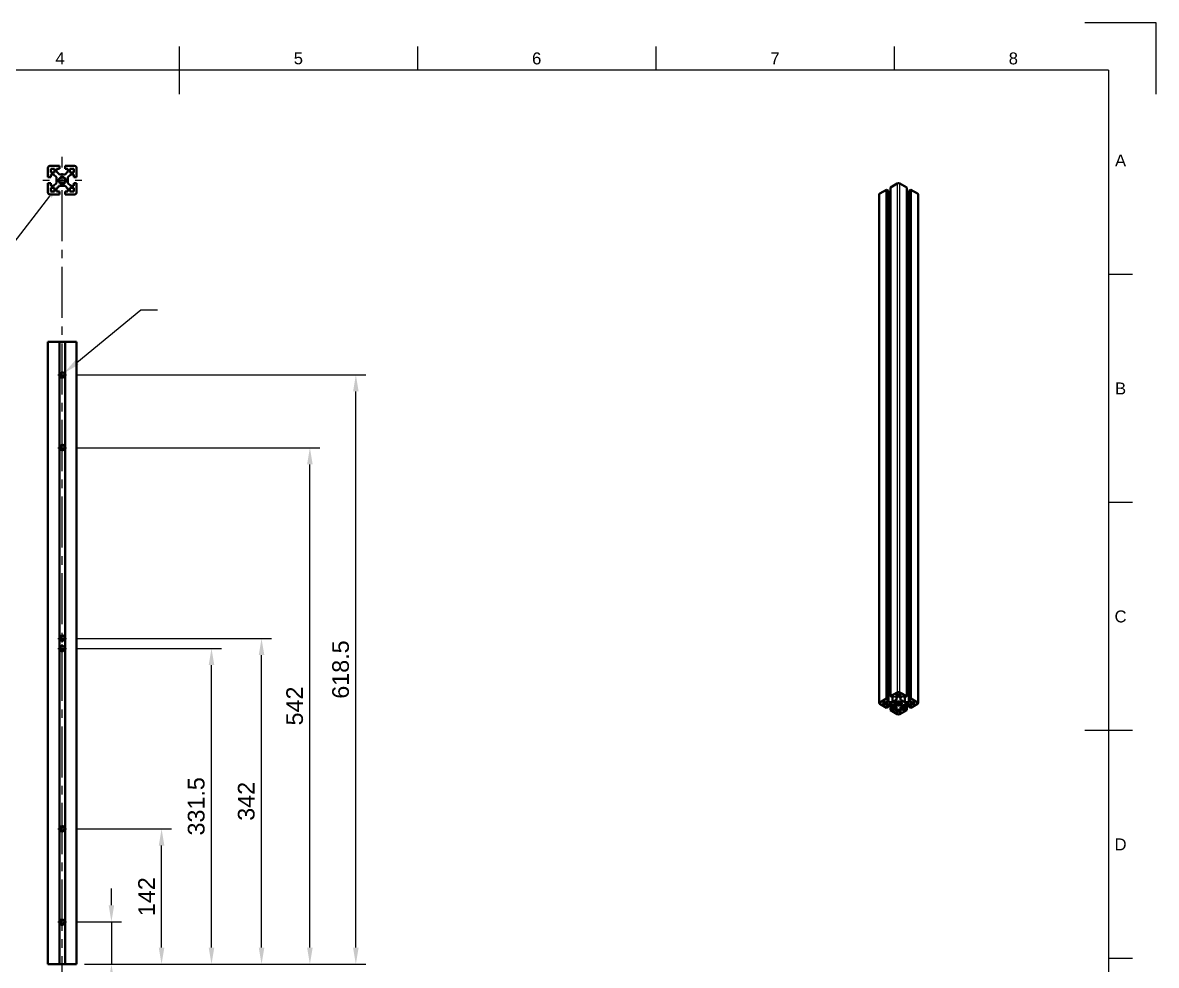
# Model space of a CAD drawing. Header units: millimetres. Extents: x 0 to 420, y 0 to 297.
# Drawn here: x 182.2 to 420, y 99.2 to 297 of the extents above; entities that cross this region are included whole.
import ezdxf
from ezdxf import colors
from ezdxf.entities.mleader import LeaderData, LeaderLine
from ezdxf.enums import TextEntityAlignment as Align
from ezdxf.math import Vec2, Vec3

# ---------------------------------------------------------------- set-up
doc = ezdxf.new("R2010")
doc.units = ezdxf.units.MM
doc.header["$LTSCALE"] = 0.75
doc.linetypes.add('CENTER2', pattern=[28.575, 19.05, -3.175, 3.175, -3.175])
for name, color, linetype, lineweight in [('Annotations', 7, 'Continuous', 25), ('Border', 7, 'Continuous', 25), ('Center Lines', 7, 'CENTER2', 25), ('Dimensions', 7, 'Continuous', 25), ('Visible', 7, 'Continuous', 50), ('Visible Narrow', 7, 'Continuous', 25)]:
    doc.layers.add(name, color=color, linetype=linetype, lineweight=lineweight)
doc.styles.add('FusionTitle', font='arial.ttf')
doc.styles.get("Standard").update_dxf_attribs({"font": 'arial.ttf'})
doc.dimstyles.new('ISO-25', dxfattribs={"dimtxt": 3.5, "dimasz": 3.5, "dimexe": 2.1, "dimexo": 2.1, "dimgap": 1.4, "dimtad": 1, "dimzin": 12, "dimdsep": 46, "dimtxsty": 'Standard', "dimcen": 0, "dimclrd": 256, "dimclre": 256, "dimclrt": 256, "dimazin": 3, "dimtp": 0.1, "dimtm": 0.1, "dimtfac": 0.714286, "dimtmove": 0, "dimatfit": 3, "dimfxl": 1, "dimtzin": 12, "dimarcsym": 0})

# ---------------------------------------------------------------- blocks, each defined once
blk = doc.blocks.new('ISO_A3_SHEET')
at = {"layer": 'Border'}
for p, q in [((215, 292), (215, 282)), ((265, 292), (265, 287)), ((315, 292), (315, 287)), ((365, 292), (365, 287)), ((410, 287), (20, 287)), ((410, 287), (410, 10)), ((415, 244.16666), (410, 244.16666)), ((415, 196.33333), (410, 196.33333)), ((415, 148.5), (405, 148.5)), ((415, 100.66667), (410, 100.66667))]:
    blk.add_line(p, q, dxfattribs=at)
at = {"layer": 'Defpoints'}
for p, q in [((420, 297), (405, 297)), ((420, 282), (420, 297))]:
    blk.add_line(p, q, dxfattribs=at)
at = {"layer": 'Border', "style": 'FusionTitle'}
for s, p in [('4', (190, 289.5)), ('5', (240, 289.5)), ('6', (290, 289.5)), ('7', (340, 289.5)), ('8', (390, 289.5)), ('A', (412.5, 268.08333)), ('B', (412.5, 220.25)), ('C', (412.5, 172.41667)), ('D', (412.5, 124.58334))]:
    blk.add_text(s, height=2.5, dxfattribs=at).set_placement(p, align=Align.MIDDLE)
blk = doc.blocks.new('*U8')
at = {"layer": 'Center Lines', "color": 0, "ltscale": 0.75, "transparency": 16777216}
blk.add_line((0, -122.532109), (0, 104.118557), dxfattribs=at)
blk = doc.blocks.new('*U10')
at = {"layer": 'Center Lines', "color": 0, "linetype": 'Continuous', "ltscale": 0.75, "transparency": 16777216}
for p, q in [((-0.892969, 0), (0.892969, 0)), ((0, -0.892969), (0, 0.892969))]:
    blk.add_line(p, q, dxfattribs=at)
blk = doc.blocks.new('*U11')
at = {"layer": 'Center Lines', "color": 0, "linetype": 'Continuous', "ltscale": 0.75, "transparency": 16777216}
for p, q in [((-0.892969, 0), (0.892969, 0)), ((0, -0.892969), (0, 0.892969))]:
    blk.add_line(p, q, dxfattribs=at)
blk = doc.blocks.new('*U12')
at = {"layer": 'Center Lines', "color": 0, "linetype": 'Continuous', "ltscale": 0.75, "transparency": 16777216}
for p, q in [((-0.892969, 0), (0.892969, 0)), ((0, -0.892969), (0, 0.892969))]:
    blk.add_line(p, q, dxfattribs=at)
blk = doc.blocks.new('*U13')
at = {"layer": 'Center Lines', "color": 0, "linetype": 'Continuous', "ltscale": 0.75, "transparency": 16777216}
for p, q in [((-0.892969, 0), (0.892969, 0)), ((0, -0.892969), (0, 0.892969))]:
    blk.add_line(p, q, dxfattribs=at)
blk = doc.blocks.new('*U14')
at = {"layer": 'Center Lines', "color": 0, "linetype": 'Continuous', "ltscale": 0.75, "transparency": 16777216}
for p, q in [((-0.892969, 0), (0.892969, 0)), ((0, -0.892969), (0, 0.892969))]:
    blk.add_line(p, q, dxfattribs=at)
blk = doc.blocks.new('*U15')
at = {"layer": 'Center Lines', "color": 0, "linetype": 'Continuous', "ltscale": 0.75, "transparency": 16777216}
for p, q in [((-0.892969, 0), (0.892969, 0)), ((0, -0.892969), (0, 0.892969))]:
    blk.add_line(p, q, dxfattribs=at)
blk = doc.blocks.new('*D37')
at = {"layer": 'Defpoints', "color": 0, "transparency": 16777216}
for p in [(191.352649, 108.319266), (200.779839, 108.319266), (193.459683, 99.419256)]:
    blk.add_point(p, dxfattribs=at)
at = {"layer": 'Dimensions', "lineweight": -2, "transparency": 16777216}
for p, q in [((200.779839, 111.819266), (200.779839, 115.319266)), ((193.452649, 108.319266), (202.879839, 108.319266)), ((200.779839, 108.319266), (200.779839, 99.419256)), ((195.559683, 99.419256), (202.879839, 99.419256)), ((200.779839, 95.919256), (200.779839, 80.092763))]:
    blk.add_line(p, q, dxfattribs=at)
at = {"layer": 'Dimensions', "transparency": 16777216}
for points in [[(200.196506, 111.819266), (201.363173, 111.819266), (200.779839, 108.319266)], [(200.196506, 95.919256), (201.363173, 95.919256), (200.779839, 99.419256)]]:
    blk.add_solid(points, dxfattribs=at)
at = {"layer": 'Dimensions', "transparency": 16777216, "insert": (197.599996, 86.122026), "char_height": 3.5, "attachment_point": 5, "rotation": 90}
blk.add_mtext('44.5', dxfattribs=at)
blk = doc.blocks.new('*D38')
at = {"layer": 'Defpoints', "color": 0, "transparency": 16777216}
for p in [(191.352651, 127.819456), (211.30252, 127.819456), (193.459683, 99.419256)]:
    blk.add_point(p, dxfattribs=at)
at = {"layer": 'Dimensions', "lineweight": -2, "transparency": 16777216}
for p, q in [((193.452651, 127.819456), (213.40252, 127.819456)), ((211.30252, 102.919256), (211.30252, 124.319456)), ((195.559683, 99.419256), (213.40252, 99.419256))]:
    blk.add_line(p, q, dxfattribs=at)
at = {"layer": 'Dimensions', "transparency": 16777216}
for points in [[(210.719187, 124.319456), (211.885854, 124.319456), (211.30252, 127.819456)], [(210.719187, 102.919256), (211.885854, 102.919256), (211.30252, 99.419256)]]:
    blk.add_solid(points, dxfattribs=at)
at = {"layer": 'Dimensions', "transparency": 16777216, "insert": (208.145358, 113.619356), "char_height": 3.5, "attachment_point": 5, "rotation": 90}
blk.add_mtext('142', dxfattribs=at)
blk = doc.blocks.new('*D39')
at = {"layer": 'Defpoints', "color": 0, "transparency": 16777216}
for p in [(191.352649, 165.719266), (221.771483, 165.719266), (193.459683, 99.419256)]:
    blk.add_point(p, dxfattribs=at)
at = {"layer": 'Dimensions', "lineweight": -2, "transparency": 16777216}
for p, q in [((193.452649, 165.719266), (223.871483, 165.719266)), ((221.771483, 102.919256), (221.771483, 162.219266)), ((195.559683, 99.419256), (223.871483, 99.419256))]:
    blk.add_line(p, q, dxfattribs=at)
at = {"layer": 'Dimensions', "transparency": 16777216}
for points in [[(221.18815, 162.219266), (222.354817, 162.219266), (221.771483, 165.719266)], [(221.18815, 102.919256), (222.354817, 102.919256), (221.771483, 99.419256)]]:
    blk.add_solid(points, dxfattribs=at)
at = {"layer": 'Dimensions', "transparency": 16777216, "insert": (218.583284, 132.569261), "char_height": 3.5, "attachment_point": 5, "rotation": 90}
blk.add_mtext('331.5', dxfattribs=at)
blk = doc.blocks.new('*D40')
at = {"layer": 'Defpoints', "color": 0, "transparency": 16777216}
for p in [(191.352651, 167.819456), (232.271483, 167.819456), (193.459683, 99.419256)]:
    blk.add_point(p, dxfattribs=at)
at = {"layer": 'Dimensions', "lineweight": -2, "transparency": 16777216}
for p, q in [((193.452651, 167.819456), (234.371483, 167.819456)), ((232.271483, 102.919256), (232.271483, 164.319456)), ((195.559683, 99.419256), (234.371483, 99.419256))]:
    blk.add_line(p, q, dxfattribs=at)
at = {"layer": 'Dimensions', "transparency": 16777216}
for points in [[(231.68815, 164.319456), (232.854817, 164.319456), (232.271483, 167.819456)], [(231.68815, 102.919256), (232.854817, 102.919256), (232.271483, 99.419256)]]:
    blk.add_solid(points, dxfattribs=at)
at = {"layer": 'Dimensions', "transparency": 16777216, "insert": (229.083284, 133.619356), "char_height": 3.5, "attachment_point": 5, "rotation": 90}
blk.add_mtext('342', dxfattribs=at)
blk = doc.blocks.new('*D41')
at = {"layer": 'Defpoints', "color": 0, "transparency": 16777216}
for p in [(191.352651, 207.819456), (242.422078, 207.819456), (193.059683, 99.419256)]:
    blk.add_point(p, dxfattribs=at)
at = {"layer": 'Dimensions', "lineweight": -2, "transparency": 16777216}
for p, q in [((193.452651, 207.819456), (244.522078, 207.819456)), ((242.422078, 102.919256), (242.422078, 204.319456)), ((195.159683, 99.419256), (244.522078, 99.419256))]:
    blk.add_line(p, q, dxfattribs=at)
at = {"layer": 'Dimensions', "transparency": 16777216}
for points in [[(241.838744, 204.319456), (243.005411, 204.319456), (242.422078, 207.819456)], [(241.838744, 102.919256), (243.005411, 102.919256), (242.422078, 99.419256)]]:
    blk.add_solid(points, dxfattribs=at)
at = {"layer": 'Dimensions', "transparency": 16777216, "insert": (239.235072, 153.619356), "char_height": 3.5, "attachment_point": 5, "rotation": 90}
blk.add_mtext('542', dxfattribs=at)
blk = doc.blocks.new('*D42')
at = {"layer": 'Defpoints', "color": 0, "transparency": 16777216}
for p in [(191.352649, 223.119266), (252.061778, 223.119266), (193.459683, 99.419256)]:
    blk.add_point(p, dxfattribs=at)
at = {"layer": 'Dimensions', "lineweight": -2, "transparency": 16777216}
for p, q in [((193.452649, 223.119266), (254.161778, 223.119266)), ((252.061778, 102.919256), (252.061778, 219.619266)), ((195.559683, 99.419256), (254.161778, 99.419256))]:
    blk.add_line(p, q, dxfattribs=at)
at = {"layer": 'Dimensions', "transparency": 16777216}
for points in [[(251.478445, 219.619266), (252.645111, 219.619266), (252.061778, 223.119266)], [(251.478445, 102.919256), (252.645111, 102.919256), (252.061778, 99.419256)]]:
    blk.add_solid(points, dxfattribs=at)
at = {"layer": 'Dimensions', "transparency": 16777216, "insert": (248.874773, 161.269261), "char_height": 3.5, "attachment_point": 5, "rotation": 90}
blk.add_mtext('618.5', dxfattribs=at)
blk = doc.blocks.new('*U36')
at = {"layer": 'Center Lines', "color": 0, "ltscale": 0.75, "transparency": 16777216}
for p, q in [((0, 2.678906), (0, 4.1)), ((-4.1, 0), (-2.678906, 0)), ((2.678906, 0), (4.1, 0)), ((0, -4.1), (0, -2.678906))]:
    blk.add_line(p, q, dxfattribs=at)
at = {"layer": 'Center Lines', "color": 0, "linetype": 'Continuous', "ltscale": 0.75, "transparency": 16777216}
for p, q in [((-0.892969, 0), (0.892969, 0)), ((0, -0.892969), (0, 0.892969))]:
    blk.add_line(p, q, dxfattribs=at)

msp = doc.modelspace()

# ---------------------------------------------------------------- linework, layer by layer
at = {"layer": 'Visible', "extrusion": (0, 2.967e-13, -1)}
for p, q in [((187.4597, 266.5558, 65.3), (187.4597, 264.5558, 65.3)), ((189.8597, 266.9558, 65.3), (187.8597, 266.9558, 65.3)), ((189.8597, 266.3558, 65.3), (189.8597, 266.9558, 65.3)), ((193.0597, 266.9558, 65.3), (191.0597, 266.9558, 65.3)), ((191.0597, 266.9558, 65.3), (191.0597, 266.3558, 65.3)), ((193.4597, 264.5558, 65.3), (193.4597, 266.5558, 65.3)), ((188.0597, 264.5558, 65.3), (187.4597, 264.5558, 65.3)), ((188.0597, 265.5558, 65.3), (188.0597, 266.3558, 65.3)), ((188.0597, 266.3558, 65.3), (188.8597, 266.3558, 65.3)), ((188.8597, 265.5558, 65.3), (188.0597, 265.5558, 65.3)), ((188.0597, 264.5558, 65.3), (188.0597, 265.1558, 65.3)), ((188.0597, 265.1558, 65.3), (188.6597, 265.1558, 65.3)), ((188.6597, 265.1558, 65.3), (189.2597, 264.5558, 65.3)), ((188.8597, 266.3558, 65.3), (188.8597, 265.5558, 65.3)), ((189.2597, 265.7558, 65.3), (189.2597, 266.3558, 65.3)), ((189.2597, 266.3558, 65.3), (189.8597, 266.3558, 65.3)), ((189.8597, 265.1558, 65.3), (189.2597, 265.7558, 65.3)), ((189.2597, 264.5558, 65.3), (189.2597, 263.3558, 65.3)), ((191.0597, 265.1558, 65.3), (189.8597, 265.1558, 65.3)), ((191.0597, 266.3558, 65.3), (191.6597, 266.3558, 65.3)), ((191.6597, 265.7558, 65.3), (191.0597, 265.1558, 65.3)), ((191.6597, 266.3558, 65.3), (191.6597, 265.7558, 65.3)), ((191.6597, 264.5558, 65.3), (192.2597, 265.1558, 65.3)), ((191.6597, 263.3558, 65.3), (191.6597, 264.5558, 65.3)), ((192.0597, 266.3558, 65.3), (192.8597, 266.3558, 65.3)), ((192.0597, 265.5558, 65.3), (192.0597, 266.3558, 65.3)), ((192.8597, 265.5558, 65.3), (192.0597, 265.5558, 65.3)), ((192.2597, 265.1558, 65.3), (192.8597, 265.1558, 65.3)), ((192.8597, 266.3558, 65.3), (192.8597, 265.5558, 65.3)), ((192.8597, 265.1558, 65.3), (192.8597, 264.5558, 65.3)), ((192.8597, 264.5558, 65.3), (193.4597, 264.5558, 65.3)), ((188.0597, 263.3558, 65.3), (187.4597, 263.3558, 65.3)), ((187.4597, 263.3558, 65.3), (187.4597, 261.3558, 65.3)), ((188.0597, 262.7558, 65.3), (188.0597, 263.3558, 65.3)), ((188.6597, 262.7558, 65.3), (188.0597, 262.7558, 65.3)), ((188.0597, 261.5558, 65.3), (188.0597, 262.3558, 65.3)), ((188.0597, 262.3558, 65.3), (188.8597, 262.3558, 65.3)), ((189.2597, 263.3558, 65.3), (188.6597, 262.7558, 65.3)), ((188.8597, 262.3558, 65.3), (188.8597, 261.5558, 65.3)), ((189.2597, 262.1558, 65.3), (189.8597, 262.7558, 65.3)), ((189.2597, 261.5558, 65.3), (189.2597, 262.1558, 65.3)), ((189.8597, 262.7558, 65.3), (191.0597, 262.7558, 65.3)), ((191.0597, 262.7558, 65.3), (191.6597, 262.1558, 65.3)), ((192.2597, 262.7558, 65.3), (191.6597, 263.3558, 65.3)), ((191.6597, 262.1558, 65.3), (191.6597, 261.5558, 65.3)), ((192.0597, 262.3558, 65.3), (192.8597, 262.3558, 65.3)), ((192.0597, 261.5558, 65.3), (192.0597, 262.3558, 65.3)), ((192.8597, 262.7558, 65.3), (192.2597, 262.7558, 65.3)), ((192.8597, 263.3558, 65.3), (192.8597, 262.7558, 65.3)), ((193.4597, 263.3558, 65.3), (192.8597, 263.3558, 65.3)), ((192.8597, 262.3558, 65.3), (192.8597, 261.5558, 65.3)), ((193.4597, 261.3558, 65.3), (193.4597, 263.3558, 65.3)), ((187.8597, 260.9558, 65.3), (189.8597, 260.9558, 65.3)), ((188.8597, 261.5558, 65.3), (188.0597, 261.5558, 65.3)), ((189.8597, 261.5558, 65.3), (189.2597, 261.5558, 65.3)), ((189.8597, 260.9558, 65.3), (189.8597, 261.5558, 65.3)), ((191.0597, 261.5558, 65.3), (191.0597, 260.9558, 65.3)), ((191.6597, 261.5558, 65.3), (191.0597, 261.5558, 65.3)), ((191.0597, 260.9558, 65.3), (193.0597, 260.9558, 65.3)), ((192.8597, 261.5558, 65.3), (192.0597, 261.5558, 65.3))]:
    msp.add_line(p, q, dxfattribs=at)
at = {"layer": 'Visible', "extrusion": (0, 0.817547, -0.575862)}
for p, q in [((361.9749, 261.1402, -37.3725), (363.3891, 261.9546, -36.2163)), ((363.3891, 261.9546, -36.2163), (363.8133, 261.7103, -36.5632)), ((363.3891, 155.183, 38.9912), (363.3891, 261.9546, -36.2163)), ((363.8133, 154.9387, 38.6443), (363.8133, 261.7103, -36.5632)), ((364.2376, 262.4433, -35.5226), (365.6518, 263.2576, -34.3664)), ((364.2376, 155.6716, 39.6849), (364.2376, 262.4433, -35.5226)), ((366.2175, 263.2576, -34.3664), (367.6317, 262.4433, -35.5226)), ((367.6317, 155.6716, 39.6849), (367.6317, 262.4433, -35.5226)), ((368.056, 261.7103, -36.5632), (368.4802, 261.9546, -36.2163)), ((368.056, 154.9387, 38.6443), (368.056, 261.7103, -36.5632)), ((368.4802, 155.183, 38.9912), (368.4802, 261.9546, -36.2163)), ((368.4802, 261.9546, -36.2163), (369.8944, 261.1402, -37.3725)), ((361.8577, 154.2057, 37.6038), (361.8577, 260.9774, -37.6038)), ((363.8133, 261.2217, -37.2569), (364.2376, 261.2217, -37.2569)), ((367.6317, 261.2217, -37.2569), (368.056, 261.2217, -37.2569)), ((370.0116, 154.2057, 37.6038), (370.0116, 260.9774, -37.6038)), ((363.3891, 155.183, 38.9912), (361.9749, 154.3686, 37.835)), ((363.8133, 154.9387, 38.6443), (363.3891, 155.183, 38.9912)), ((363.3891, 154.6943, 38.2975), (363.8133, 154.9387, 38.6443)), ((363.8133, 154.45, 37.9506), (363.3891, 154.6943, 38.2975)), ((363.8133, 154.45, 37.9506), (363.8133, 154.9387, 37.6064)), ((365.6518, 156.486, 40.8411), (364.2376, 155.6716, 39.6849)), ((364.6619, 155.4273, 39.338), (364.2376, 155.6716, 39.6849)), ((364.6619, 155.4273, 39.338), (365.0861, 155.6716, 39.6849)), ((364.6619, 155.4273, 37.2623), (364.6619, 154.45, 37.9506)), ((365.5104, 154.9387, 38.6443), (364.6619, 154.45, 37.9506)), ((365.0861, 155.6716, 39.6849), (365.5104, 155.4273, 39.338)), ((365.369, 155.8345, 39.9161), (365.9346, 156.1602, 40.3786)), ((365.9346, 155.5087, 39.4537), (365.369, 155.8345, 39.9161)), ((365.5104, 155.4273, 39.338), (365.5104, 154.9387, 38.6443)), ((365.9346, 155.5087, 39.4537), (365.9346, 156.1602, 38.9948)), ((365.9346, 156.1602, 40.3786), (366.5003, 155.8345, 39.9161)), ((366.5003, 155.8345, 39.9161), (365.9346, 155.5087, 39.4537)), ((367.6317, 155.6716, 39.6849), (366.2175, 156.486, 40.8411)), ((366.3589, 155.4273, 39.338), (366.7832, 155.6716, 39.6849)), ((366.3589, 154.9387, 38.6443), (366.3589, 155.4273, 39.338)), ((367.2074, 154.45, 37.9506), (366.3589, 154.9387, 38.6443)), ((366.7832, 155.6716, 39.6849), (367.2074, 155.4273, 39.338)), ((367.2074, 155.4273, 39.338), (367.6317, 155.6716, 39.6849)), ((367.2074, 154.45, 37.9506), (367.2074, 155.4273, 37.2623)), ((368.4802, 155.183, 38.9912), (368.056, 154.9387, 38.6443)), ((368.056, 154.9387, 38.6443), (368.4802, 154.6943, 38.2975)), ((368.056, 154.45, 37.9506), (368.056, 154.9387, 37.6064)), ((368.4802, 154.6943, 38.2975), (368.056, 154.45, 37.9506)), ((369.8944, 154.3686, 37.835), (368.4802, 155.183, 38.9912)), ((361.9749, 154.0428, 37.3725), (363.3891, 153.2284, 36.2163)), ((362.5405, 154.2057, 37.6038), (363.1062, 154.5315, 38.0662)), ((363.1062, 153.88, 37.1413), (362.5405, 154.2057, 37.6038)), ((363.1062, 153.88, 37.1413), (363.1062, 154.5315, 36.6824)), ((363.1062, 154.5315, 38.0662), (363.6719, 154.2057, 37.6038)), ((363.6719, 154.2057, 37.6038), (363.1062, 153.88, 37.1413)), ((363.3891, 153.7171, 36.9101), (363.8133, 153.9614, 37.2569)), ((363.8133, 153.4728, 36.5632), (363.3891, 153.7171, 36.9101)), ((363.3891, 153.2284, 36.2163), (363.8133, 153.4728, 36.5632)), ((364.6619, 154.45, 37.9506), (363.8133, 154.45, 37.9506)), ((363.8133, 153.4728, 36.5632), (363.8133, 153.9614, 36.219)), ((363.8133, 153.9614, 37.2569), (364.6619, 153.9614, 37.2569)), ((364.2376, 152.7398, 35.5226), (364.2376, 153.9614, 34.6622)), ((364.6619, 152.9841, 35.8695), (364.2376, 152.7398, 35.5226)), ((364.2376, 152.7398, 35.5226), (365.6518, 151.9254, 34.3664)), ((364.6619, 152.9841, 35.8695), (364.6619, 153.9614, 35.1811)), ((364.6619, 153.9614, 37.2569), (365.5104, 153.4728, 36.5632)), ((365.0861, 152.7398, 35.5226), (364.6619, 152.9841, 35.8695)), ((365.0861, 152.7398, 35.5226), (365.0861, 153.7171, 34.8343)), ((365.5104, 152.9841, 35.8695), (365.0861, 152.7398, 35.5226)), ((365.369, 152.5769, 35.2914), (365.9346, 152.9027, 35.7539)), ((365.9346, 152.2512, 34.8289), (365.369, 152.5769, 35.2914)), ((365.5104, 153.4728, 36.5632), (365.5104, 152.9841, 35.8695)), ((365.9346, 152.2512, 34.8289), (365.9346, 152.9027, 34.37)), ((366.5003, 152.5769, 35.2914), (365.9346, 152.2512, 34.8289)), ((365.9346, 152.9027, 35.7539), (366.5003, 152.5769, 35.2914)), ((366.2175, 151.9254, 34.3664), (367.6317, 152.7398, 35.5226)), ((366.3589, 153.4728, 36.5632), (367.2074, 153.9614, 37.2569)), ((366.3589, 152.9841, 35.8695), (366.3589, 153.4728, 36.5632)), ((366.7832, 152.7398, 35.5226), (366.3589, 152.9841, 35.8695)), ((366.7832, 152.7398, 35.5226), (366.7832, 153.7171, 34.8343)), ((367.2074, 152.9841, 35.8695), (366.7832, 152.7398, 35.5226)), ((368.056, 154.45, 37.9506), (367.2074, 154.45, 37.9506)), ((367.2074, 153.9614, 37.2569), (368.056, 153.9614, 37.2569)), ((367.2074, 152.9841, 35.8695), (367.2074, 153.9614, 35.1811)), ((367.6317, 152.7398, 35.5226), (367.2074, 152.9841, 35.8695)), ((367.6317, 152.7398, 35.5226), (367.6317, 153.9614, 34.6622)), ((368.056, 153.4728, 36.5632), (368.056, 153.9614, 36.219)), ((368.056, 153.9614, 37.2569), (368.4802, 153.7171, 36.9101)), ((368.4802, 153.7171, 36.9101), (368.056, 153.4728, 36.5632)), ((368.056, 153.4728, 36.5632), (368.4802, 153.2284, 36.2163)), ((368.1974, 154.2057, 37.6038), (368.7631, 154.5315, 38.0662)), ((368.7631, 153.88, 37.1413), (368.1974, 154.2057, 37.6038)), ((368.4802, 153.2284, 36.2163), (369.8944, 154.0428, 37.3725)), ((368.7631, 154.5315, 38.0662), (369.3288, 154.2057, 37.6038)), ((368.7631, 154.5315, 36.6824), (368.7631, 153.88, 37.1413)), ((369.3288, 154.2057, 37.6038), (368.7631, 153.88, 37.1413))]:
    msp.add_line(p, q, dxfattribs=at)
at = {"layer": 'Visible', "extrusion": (0, 1, 0)}
for p, q in [((187.4597, 230.0192, 2.6), (187.4597, 99.4193, 2.6)), ((187.8597, 230.0192, 3), (189.8597, 230.0192, 3)), ((189.8597, 99.4193, 3), (189.8597, 230.0192, 3)), ((189.8597, 230.0192, 1.2), (191.0597, 230.0192, 1.2)), ((191.0597, 99.4193, 3), (191.0597, 230.0192, 3)), ((191.0597, 230.0192, 3), (193.0597, 230.0192, 3)), ((193.4597, 99.4193, 2.6), (193.4597, 230.0192, 2.6)), ((189.8597, 99.4193, 3), (187.8597, 99.4193, 3)), ((191.0597, 99.4193, 1.2), (189.8597, 99.4193, 1.2)), ((193.0597, 99.4193, 3), (191.0597, 99.4193, 3))]:
    msp.add_line(p, q, dxfattribs=at)
at = {"layer": 'Visible'}
msp.add_circle((190.4597, 263.9558, 61.3), 0.6, dxfattribs=at)
at = {"layer": 'Visible', "extrusion": (0, 2.967e-13, -1)}
for centre, radius, start, end in [((-187.8597, 266.5558, -65.3), 0.4, 0, 90), ((-193.0597, 266.5558, -65.3), 0.4, 90, 180), ((-190.4597, 263.9558, -65.3), 0.817, 254.990872, 285.009128), ((-187.8597, 261.3558, -65.3), 0.4, 269.999989, 0), ((-193.0597, 261.3558, -65.3), 0.4, 180, 270)]:
    msp.add_arc(centre, radius, start, end, dxfattribs=at)
at = {"layer": 'Visible'}
msp.add_arc((190.4597, 263.9558, 65.3), 0.678, 40.613127, 139.386873, dxfattribs=at)
at = {"layer": 'Visible', "extrusion": (0, 0.817547, -0.575862)}
for centre, radius, start, end in [((-365.9347, 123.221, 235.0159), 0.4, 45, 135), ((-362.2577, 119.544, 235.0159), 0.4, 0, 45), ((-369.6116, 119.544, 235.0159), 0.4, 135, 180), ((-365.9347, 123.221, 104.4159), 0.4, 45, 135), ((-362.2577, 119.544, 104.4159), 0.4, 314.999989, 45), ((-365.9347, 119.544, 104.4159), 0.817, 299.990872, 330.009128), ((-369.6116, 119.544, 104.4159), 0.4, 135, 225), ((-365.9347, 115.8671, 104.4159), 0.4, 225, 315)]:
    msp.add_arc(centre, radius, start, end, dxfattribs=at)
at = {"layer": 'Visible', "extrusion": (0, 1, 0)}
for centre, start, end in [((-187.8597, 2.6, 230.0192), 0, 90), ((-193.0597, 2.6, 230.0192), 90, 180), ((-187.8597, 2.6, 99.4193), 0, 90), ((-193.0597, 2.6, 99.4193), 90, 180)]:
    msp.add_arc(centre, 0.4, start, end, dxfattribs=at)
at = {"layer": 'Visible', "extrusion": (6.45e-14, -5.5e-14, -1)}
for centre in [(-190.4597, 223.1193, -1.2), (-190.4597, 165.7193, -1.2), (-190.4597, 108.3193, -1.2)]:
    msp.add_arc(centre, 0.5035, 40.529989, 139.470011, dxfattribs=at)
at = {"layer": 'Visible', "extrusion": (6.1e-15, -2.23e-14, -1)}
for centre in [(-190.4597, 223.1193, -1.2), (-190.4597, 165.7193, -1.2), (-190.4597, 108.3193, -1.2)]:
    msp.add_arc(centre, 0.6147, 255.032441, 284.967559, dxfattribs=at)
at = {"layer": 'Visible', "extrusion": (-4e-16, 1.41e-14, -1)}
for centre in [(-190.4597, 207.8195, -1.2), (-190.4597, 167.8195, -1.2), (-190.4597, 127.8195, -1.2)]:
    msp.add_arc(centre, 0.5035, 267.914138, 6.85416, dxfattribs=at)
at = {"layer": 'Visible', "extrusion": (-8.04e-14, -1.269e-13, -1)}
for centre in [(-190.4597, 207.8195, -1.2), (-190.4597, 167.8195, -1.2), (-190.4597, 127.8195, -1.2)]:
    msp.add_arc(centre, 0.6147, 122.41659, 152.351708, dxfattribs=at)
at = {"layer": 'Visible', "extrusion": (0, -0.817547, 0.575862)}
msp.add_arc((365.9346, 119.544, -104.4159), 0.678, 355.613127, 94.386873, dxfattribs=at)
at = {"layer": 'Visible'}
for points, knots in [([(190.2481, 263.1666, 65.3), (190.1499, 263.202, 65.3), (190.0595, 263.256, 65.3), (189.9074, 263.3936, 65.3), (189.8464, 263.475, 65.3), (189.761, 263.6538, 65.3), (189.7363, 263.7489, 65.3), (189.7255, 263.9398, 65.3), (189.7383, 264.0337, 65.3), (189.7872, 264.1749, 65.3), (189.8115, 264.2251, 65.3), (189.871, 264.3176, 65.3), (189.9057, 264.3596, 65.3), (189.945, 264.3971, 65.3)], [0, 0, 0, 0, 0.156510433, 0.156510433, 0.307908356, 0.307908356, 0.454191613, 0.454191613, 0.595358102, 0.595358102, 0.679010537, 0.679010537, 0.760759817, 0.760759817, 0.760759817, 0.760759817]), ([(189.9463, 264.3961, 65.1186), (189.8667, 264.3028, 65.1258), (189.8113, 264.1887, 65.133), (189.791, 264.0677, 65.1402), (189.7535, 263.8436, 65.1535), (189.8378, 263.6028, 65.1669), (190.007, 263.4511, 65.1802), (190.1742, 263.3011, 65.1934), (190.419, 263.2427, 65.2066), (190.6359, 263.3011, 65.2198), (190.856, 263.3604, 65.2331), (191.0402, 263.538, 65.2465), (191.1075, 263.7558, 65.2599), (191.1747, 263.9735, 65.2732), (191.1227, 264.2241, 65.2866), (190.9743, 264.3971, 65.3)], [-4.55925824, -4.55925824, -4.55925824, -4.55925824, -4.01627475, -4.01627475, -4.01627475, -3.01079595, -3.01079595, -3.01079595, -2.01661272, -2.01661272, -2.01661272, -1.00830636, -1.00830636, -1.00830636, 0, 0, 0, 0]), ([(190.9743, 264.3971, 65.3), (191.0392, 264.3354, 65.3), (191.0911, 264.2614, 65.3), (191.1657, 264.0947, 65.3), (191.1864, 264.0032, 65.3), (191.1924, 263.8137, 65.3), (191.1763, 263.7177, 65.3), (191.1075, 263.5336, 65.3), (191.0543, 263.4479, 65.3), (190.9435, 263.3283, 65.3), (190.8953, 263.2875, 65.3), (190.7893, 263.2173, 65.3), (190.7317, 263.1884, 65.3), (190.6713, 263.1666, 65.3)], [0, 0, 0, 0, 0.134259234, 0.134259234, 0.273620838, 0.273620838, 0.418082467, 0.418082467, 0.567641738, 0.567641738, 0.661747867, 0.661747867, 0.757763665, 0.757763665, 0.757763665, 0.757763665]), ([(190.3009, 222.5254, 1.2), (190.2273, 222.5524, 1.2), (190.1595, 222.5932, 1.2), (190.0459, 222.697, 1.2), (190.0004, 222.7582, 1.2), (189.937, 222.8924, 1.2), (189.9189, 222.9636, 1.2), (189.9115, 223.1062, 1.2), (189.9214, 223.1762, 1.2), (189.9583, 223.2814, 1.2), (189.9767, 223.3188, 1.2), (190.0215, 223.3875, 1.2), (190.0475, 223.4187, 1.2), (190.077, 223.4465, 1.2)], [0, 0, 0, 0, 0.117587534, 0.117587534, 0.23108734, 0.23108734, 0.340497787, 0.340497787, 0.445817318, 0.445817318, 0.508296731, 0.508296731, 0.56924861, 0.56924861, 0.56924861, 0.56924861]), ([(190.0771, 223.4463, 1.055), (190.068, 223.4359, 1.0558), (190.0594, 223.4251, 1.0567), (190.0513, 223.4138, 1.0576), (189.9471, 223.2694, 1.0689), (189.9281, 223.0679, 1.0801), (190.0034, 222.9065, 1.0914), (190.0796, 222.7429, 1.1028), (190.2498, 222.6273, 1.1142), (190.4299, 222.6166, 1.1256), (190.6083, 222.6061, 1.1369), (190.7892, 222.6987, 1.1482), (190.8849, 222.8497, 1.1595), (190.9808, 223.0008, 1.1708), (190.9872, 223.2044, 1.1821), (190.9012, 223.3613, 1.1934), (190.8846, 223.3916, 1.1956), (190.8648, 223.4202, 1.1978), (190.8424, 223.4465, 1.2)], [-4.55635616, -4.55635616, -4.55635616, -4.55635616, -4.47391531, -4.47391531, -4.47391531, -3.41262927, -3.41262927, -3.41262927, -2.33727673, -2.33727673, -2.33727673, -1.27242455, -1.27242455, -1.27242455, -0.20586661, -0.20586661, -0.20586661, 0, 0, 0, 0]), ([(189.9598, 207.8795, 1.2), (189.9605, 207.9461, 1.2), (189.9744, 208.0118, 1.2), (190.0273, 208.1369, 1.2), (190.0667, 208.1947, 1.2), (190.1671, 208.2944, 1.2), (190.2278, 208.3345, 1.2), (190.3636, 208.3907, 1.2), (190.4378, 208.4053, 1.2), (190.5601, 208.4057, 1.2), (190.6074, 208.4001, 1.2), (190.7006, 208.3776, 1.2), (190.7461, 208.3606, 1.2), (190.7892, 208.3384, 1.2)], [0, 0, 0, 0, 0.0997698, 0.0997698, 0.203618253, 0.203618253, 0.311543588, 0.311543588, 0.423543967, 0.423543967, 0.494427949, 0.494427949, 0.566847306, 0.566847306, 0.566847306, 0.566847306]), ([(190.4778, 207.3173, 1.055), (190.6093, 207.3232, 1.0633), (190.7389, 207.3802, 1.0717), (190.8287, 207.4769, 1.08), (190.952, 207.6098, 1.0914), (190.9948, 207.812, 1.1029), (190.9358, 207.9834, 1.1144), (190.8774, 208.1528, 1.1257), (190.7221, 208.285, 1.137), (190.5455, 208.3156, 1.1484), (190.368, 208.3463, 1.1597), (190.1763, 208.273, 1.1711), (190.0646, 208.1316, 1.1825), (190.0075, 208.0593, 1.1883), (189.9708, 207.971, 1.1942), (189.9598, 207.8795, 1.2)], [24.9079132, 24.9079132, 24.9079132, 24.9079132, 25.69413701, 25.69413701, 25.69413701, 26.77391661, 26.77391661, 26.77391661, 27.84176062, 27.84176062, 27.84176062, 28.91520157, 28.91520157, 28.91520157, 29.46426936, 29.46426936, 29.46426936, 29.46426936]), ([(189.9598, 167.8795, 1.2), (189.9605, 167.9461, 1.2), (189.9744, 168.0118, 1.2), (190.0273, 168.1369, 1.2), (190.0667, 168.1947, 1.2), (190.1671, 168.2944, 1.2), (190.2278, 168.3345, 1.2), (190.3636, 168.3907, 1.2), (190.4378, 168.4053, 1.2), (190.5601, 168.4057, 1.2), (190.6074, 168.4001, 1.2), (190.7006, 168.3776, 1.2), (190.7461, 168.3606, 1.2), (190.7892, 168.3384, 1.2)], [0, 0, 0, 0, 0.0997698, 0.0997698, 0.203618253, 0.203618253, 0.311543588, 0.311543588, 0.423543967, 0.423543967, 0.494427949, 0.494427949, 0.566847306, 0.566847306, 0.566847306, 0.566847306]), ([(190.4778, 167.3173, 1.055), (190.6093, 167.3232, 1.0633), (190.7389, 167.3802, 1.0717), (190.8287, 167.4769, 1.08), (190.952, 167.6098, 1.0914), (190.9948, 167.812, 1.1029), (190.9358, 167.9834, 1.1144), (190.8774, 168.1528, 1.1257), (190.7221, 168.285, 1.137), (190.5455, 168.3156, 1.1484), (190.368, 168.3463, 1.1597), (190.1763, 168.273, 1.1711), (190.0646, 168.1316, 1.1825), (190.0075, 168.0593, 1.1883), (189.9708, 167.971, 1.1942), (189.9598, 167.8795, 1.2)], [24.9079132, 24.9079132, 24.9079132, 24.9079132, 25.69413701, 25.69413701, 25.69413701, 26.77391661, 26.77391661, 26.77391661, 27.84176062, 27.84176062, 27.84176062, 28.91520157, 28.91520157, 28.91520157, 29.46426936, 29.46426936, 29.46426936, 29.46426936]), ([(190.3009, 165.1254, 1.2), (190.2273, 165.1524, 1.2), (190.1595, 165.1932, 1.2), (190.0459, 165.297, 1.2), (190.0004, 165.3582, 1.2), (189.937, 165.4924, 1.2), (189.9189, 165.5636, 1.2), (189.9115, 165.7062, 1.2), (189.9214, 165.7762, 1.2), (189.9583, 165.8814, 1.2), (189.9767, 165.9188, 1.2), (190.0215, 165.9875, 1.2), (190.0475, 166.0187, 1.2), (190.077, 166.0465, 1.2)], [0, 0, 0, 0, 0.117587534, 0.117587534, 0.23108734, 0.23108734, 0.340497787, 0.340497787, 0.445817318, 0.445817318, 0.508296731, 0.508296731, 0.56924861, 0.56924861, 0.56924861, 0.56924861]), ([(190.0771, 166.0463, 1.055), (190.068, 166.0359, 1.0558), (190.0594, 166.0251, 1.0567), (190.0513, 166.0138, 1.0576), (189.9471, 165.8694, 1.0689), (189.9281, 165.6679, 1.0801), (190.0034, 165.5065, 1.0914), (190.0796, 165.3429, 1.1028), (190.2498, 165.2273, 1.1142), (190.4299, 165.2166, 1.1256), (190.6083, 165.2061, 1.1369), (190.7892, 165.2987, 1.1482), (190.8849, 165.4497, 1.1595), (190.9808, 165.6008, 1.1708), (190.9872, 165.8044, 1.1821), (190.9012, 165.9613, 1.1934), (190.8846, 165.9916, 1.1956), (190.8648, 166.0202, 1.1978), (190.8424, 166.0465, 1.2)], [-4.55635616, -4.55635616, -4.55635616, -4.55635616, -4.47391531, -4.47391531, -4.47391531, -3.41262927, -3.41262927, -3.41262927, -2.33727673, -2.33727673, -2.33727673, -1.27242455, -1.27242455, -1.27242455, -0.20586661, -0.20586661, -0.20586661, 0, 0, 0, 0]), ([(365.279, 154.41, 37.6648), (365.2615, 154.3684, 37.6127), (365.254, 154.3254, 37.5586), (365.2577, 154.2825, 37.5047), (365.2699, 154.1425, 37.3289), (365.4017, 154.0083, 37.1613), (365.5964, 153.933, 37.0772), (365.7939, 153.8566, 36.992), (366.0498, 153.8429, 36.9959), (366.2513, 153.8933, 37.0906), (366.4528, 153.9436, 37.1853), (366.5932, 154.0559, 37.3679), (366.6106, 154.1758, 37.5614)], [-3.31550693, -3.31550693, -3.31550693, -3.31550693, -3.01079595, -3.01079595, -3.01079595, -2.01661272, -2.01661272, -2.01661272, -1.00830636, -1.00830636, -1.00830636, 0, 0, 0, 0]), ([(366.6098, 154.2336, 37.5246), (366.6058, 154.2013, 37.4725), (366.5937, 154.1694, 37.4209), (366.5731, 154.1391, 37.3716), (366.4974, 154.0279, 37.1909), (366.3098, 153.942, 37.046), (366.091, 153.9229, 36.996), (365.8723, 153.9039, 36.9461), (365.6293, 153.9526, 36.9923), (365.4667, 154.0527, 37.1115), (365.3453, 154.1274, 37.2006), (365.2715, 154.2293, 37.3281), (365.2591, 154.3336, 37.459)], [3.73670995, 3.73670995, 3.73670995, 3.73670995, 4.00827392, 4.00827392, 4.00827392, 5.00311721, 5.00311721, 5.00311721, 5.99765931, 5.99765931, 5.99765931, 6.74028366, 6.74028366, 6.74028366, 6.74028366]), ([(365.277, 154.4076, 37.2613), (365.2827, 154.393, 37.2431), (365.2896, 154.3786, 37.2251), (365.2979, 154.3644, 37.2074), (365.3749, 154.2323, 37.0426), (365.5632, 154.1256, 36.9141), (365.7819, 154.0857, 36.8804), (366.0032, 154.0453, 36.8462), (366.2487, 154.0744, 36.9106), (366.4105, 154.1553, 37.0486), (366.4941, 154.1971, 37.1199), (366.554, 154.252, 37.2098), (366.5858, 154.3114, 37.3061)], [-9.10435903, -9.10435903, -9.10435903, -9.10435903, -8.99792377, -8.99792377, -8.99792377, -8.00467457, -8.00467457, -8.00467457, -6.99937661, -6.99937661, -6.99937661, -6.47997193, -6.47997193, -6.47997193, -6.47997193]), ([(366.5698, 154.3408, 37.2232), (366.5171, 154.267, 37.1031), (366.4187, 154.2029, 36.9968), (366.2908, 154.1646, 36.9271), (366.0999, 154.1075, 36.8232), (365.849, 154.1101, 36.804), (365.646, 154.1758, 36.8745), (365.4842, 154.2283, 36.9307), (365.3567, 154.3198, 37.0424), (365.296, 154.425, 37.1736)], [10.30053097, 10.30053097, 10.30053097, 10.30053097, 10.96596877, 10.96596877, 10.96596877, 11.95877361, 11.95877361, 11.95877361, 12.75031444, 12.75031444, 12.75031444, 12.75031444]), ([(365.3727, 154.4766, 36.9493), (365.3811, 154.4686, 36.9396), (365.3899, 154.4609, 36.93), (365.3992, 154.4533, 36.9208), (365.5381, 154.3394, 36.7822), (365.7711, 154.2703, 36.7072), (365.9966, 154.2713, 36.7318), (366.2, 154.2723, 36.7539), (366.3914, 154.33, 36.8566), (366.5032, 154.4183, 37.0028)], [-15.03800178, -15.03800178, -15.03800178, -15.03800178, -14.97113795, -14.97113795, -14.97113795, -13.9690808, -13.9690808, -13.9690808, -13.0653756, -13.0653756, -13.0653756, -13.0653756]), ([(366.4666, 154.4478, 36.9191), (366.464, 154.4461, 36.9163), (366.4613, 154.4444, 36.9135), (366.4587, 154.4427, 36.9107), (366.3166, 154.3538, 36.7616), (366.0845, 154.3099, 36.6765), (365.8618, 154.3345, 36.6886), (365.6889, 154.3536, 36.698), (365.5258, 154.4137, 36.7656), (365.4138, 154.4985, 36.8682)], [16.90016571, 16.90016571, 16.90016571, 16.90016571, 16.91869309, 16.91869309, 16.91869309, 17.90987882, 17.90987882, 17.90987882, 18.67936634, 18.67936634, 18.67936634, 18.67936634]), ([(365.5706, 154.5566, 36.6571), (365.7549, 154.4788, 36.5689), (365.9971, 154.4564, 36.5593), (366.1983, 154.4948, 36.6362), (366.2412, 154.503, 36.6525), (366.2819, 154.5139, 36.6727), (366.3199, 154.527, 36.6961)], [-20.91069559, -20.91069559, -20.91069559, -20.91069559, -19.94431076, -19.94431076, -19.94431076, -19.7384655, -19.7384655, -19.7384655, -19.7384655]), ([(366.2288, 154.5577, 36.6098), (366.1851, 154.5476, 36.5905), (366.1391, 154.5403, 36.5752), (366.0917, 154.5362, 36.5643), (365.9511, 154.5238, 36.5321), (365.8004, 154.5395, 36.5395), (365.6675, 154.5788, 36.5807)], [23.635799157, 23.635799157, 23.635799157, 23.635799157, 23.85167691, 23.85167691, 23.85167691, 24.491050132, 24.491050132, 24.491050132, 24.491050132]), ([(366.1788, 154.5481, 36.4106), (366.0975, 154.5366, 36.3869), (366.0124, 154.5322, 36.3735), (365.927, 154.5361, 36.3718), (365.8828, 154.5381, 36.3709), (365.8388, 154.5423, 36.3731), (365.7955, 154.5485, 36.3782)], [38.180321748, 38.180321748, 38.180321748, 38.180321748, 38.493912879, 38.493912879, 38.493912879, 38.655966387, 38.655966387, 38.655966387, 38.655966387]), ([(366.1789, 153.9348, 36.8422), (366.1165, 153.9259, 36.824), (366.0518, 153.9213, 36.8119), (365.9864, 153.9215, 36.8066), (365.9226, 153.9217, 36.8015), (365.8584, 153.9265, 36.803), (365.7956, 153.9356, 36.8104)], [19.330765827, 19.330765827, 19.330765827, 19.330765827, 19.571612885, 19.571612885, 19.571612885, 19.806410466, 19.806410466, 19.806410466, 19.806410466]), ([(189.9598, 127.8795, 1.2), (189.9605, 127.9461, 1.2), (189.9744, 128.0118, 1.2), (190.0273, 128.1369, 1.2), (190.0667, 128.1947, 1.2), (190.1671, 128.2944, 1.2), (190.2278, 128.3345, 1.2), (190.3636, 128.3907, 1.2), (190.4378, 128.4053, 1.2), (190.5601, 128.4057, 1.2), (190.6074, 128.4001, 1.2), (190.7006, 128.3776, 1.2), (190.7461, 128.3606, 1.2), (190.7892, 128.3384, 1.2)], [0, 0, 0, 0, 0.0997698, 0.0997698, 0.203618253, 0.203618253, 0.311543588, 0.311543588, 0.423543967, 0.423543967, 0.494427949, 0.494427949, 0.566847306, 0.566847306, 0.566847306, 0.566847306]), ([(190.4778, 127.3173, 1.055), (190.6093, 127.3232, 1.0633), (190.7389, 127.3802, 1.0717), (190.8287, 127.4769, 1.08), (190.952, 127.6098, 1.0914), (190.9948, 127.812, 1.1029), (190.9358, 127.9834, 1.1144), (190.8774, 128.1528, 1.1257), (190.7221, 128.285, 1.137), (190.5455, 128.3156, 1.1484), (190.368, 128.3463, 1.1597), (190.1763, 128.273, 1.1711), (190.0646, 128.1316, 1.1825), (190.0075, 128.0593, 1.1883), (189.9708, 127.971, 1.1942), (189.9598, 127.8795, 1.2)], [24.9079132, 24.9079132, 24.9079132, 24.9079132, 25.69413701, 25.69413701, 25.69413701, 26.77391661, 26.77391661, 26.77391661, 27.84176062, 27.84176062, 27.84176062, 28.91520157, 28.91520157, 28.91520157, 29.46426936, 29.46426936, 29.46426936, 29.46426936]), ([(190.3009, 107.7254, 1.2), (190.2273, 107.7524, 1.2), (190.1595, 107.7932, 1.2), (190.0459, 107.897, 1.2), (190.0004, 107.9582, 1.2), (189.937, 108.0924, 1.2), (189.9189, 108.1636, 1.2), (189.9115, 108.3062, 1.2), (189.9214, 108.3762, 1.2), (189.9583, 108.4814, 1.2), (189.9767, 108.5188, 1.2), (190.0215, 108.5875, 1.2), (190.0475, 108.6187, 1.2), (190.077, 108.6465, 1.2)], [0, 0, 0, 0, 0.117587534, 0.117587534, 0.23108734, 0.23108734, 0.340497787, 0.340497787, 0.445817318, 0.445817318, 0.508296731, 0.508296731, 0.56924861, 0.56924861, 0.56924861, 0.56924861]), ([(190.0771, 108.6463, 1.055), (190.068, 108.6359, 1.0558), (190.0594, 108.6251, 1.0567), (190.0513, 108.6138, 1.0576), (189.9471, 108.4694, 1.0689), (189.9281, 108.2679, 1.0801), (190.0034, 108.1065, 1.0914), (190.0796, 107.9429, 1.1028), (190.2498, 107.8273, 1.1142), (190.4299, 107.8166, 1.1256), (190.6083, 107.8061, 1.1369), (190.7892, 107.8987, 1.1482), (190.8849, 108.0497, 1.1595), (190.9808, 108.2008, 1.1708), (190.9872, 108.4044, 1.1821), (190.9012, 108.5613, 1.1934), (190.8846, 108.5916, 1.1956), (190.8648, 108.6202, 1.1978), (190.8424, 108.6465, 1.2)], [-4.55635616, -4.55635616, -4.55635616, -4.55635616, -4.47391531, -4.47391531, -4.47391531, -3.41262927, -3.41262927, -3.41262927, -2.33727673, -2.33727673, -2.33727673, -1.27242455, -1.27242455, -1.27242455, -0.20586661, -0.20586661, -0.20586661, 0, 0, 0, 0])]:
    msp.add_open_spline(points, degree=3, knots=knots, dxfattribs=at)
at = {"layer": 'Visible', "extrusion": (1.62602e-11, 4.9338e-12, -1)}
msp.add_open_spline([(190.8424, 223.4465, 1.2), (190.8908, 223.4009, 1.2), (190.9298, 223.3462, 1.2), (190.9861, 223.2225, 1.2), (191.0019, 223.1544, 1.2), (191.0073, 223.013, 1.2), (190.9957, 222.9412, 1.2), (190.9451, 222.8032, 1.2), (190.9056, 222.7387, 1.2), (190.8231, 222.6484, 1.2), (190.787, 222.6174, 1.2), (190.7073, 222.5641, 1.2), (190.664, 222.5421, 1.2), (190.6184, 222.5254, 1.2)], degree=3, knots=[0, 0, 0, 0, 0.0997698, 0.0997698, 0.203618253, 0.203618253, 0.311543588, 0.311543588, 0.423543967, 0.423543967, 0.494427949, 0.494427949, 0.566847306, 0.566847306, 0.566847306, 0.566847306], dxfattribs=at)
at = {"layer": 'Visible', "extrusion": (-2.37745e-11, 1.0907e-12, -1)}
msp.add_open_spline([(191.0042, 208.1047, 1.2), (191.0342, 208.0323, 1.2), (191.0501, 207.9548, 1.2), (191.0506, 207.8009, 1.2), (191.0364, 207.7259, 1.2), (190.9805, 207.5884, 1.2), (190.9404, 207.5269, 1.2), (190.8404, 207.4249, 1.2), (190.7823, 207.3847, 1.2), (190.6798, 207.3407, 1.2), (190.6399, 207.3289, 1.2), (190.559, 207.3153, 1.2), (190.5184, 207.3134, 1.2), (190.478, 207.3163, 1.2)], degree=3, knots=[0, 0, 0, 0, 0.117587534, 0.117587534, 0.23108734, 0.23108734, 0.340497787, 0.340497787, 0.445817318, 0.445817318, 0.508296731, 0.508296731, 0.569248611, 0.569248611, 0.569248611, 0.569248611], dxfattribs=at)
at = {"layer": 'Visible', "extrusion": (-1.46694e-11, 6.73e-13, -1)}
msp.add_open_spline([(191.0042, 168.1047, 1.2), (191.0342, 168.0323, 1.2), (191.0501, 167.9548, 1.2), (191.0506, 167.8009, 1.2), (191.0364, 167.7259, 1.2), (190.9805, 167.5884, 1.2), (190.9404, 167.5269, 1.2), (190.8404, 167.4249, 1.2), (190.7823, 167.3847, 1.2), (190.6798, 167.3407, 1.2), (190.6399, 167.3289, 1.2), (190.559, 167.3153, 1.2), (190.5184, 167.3134, 1.2), (190.478, 167.3163, 1.2)], degree=3, knots=[0, 0, 0, 0, 0.117587534, 0.117587534, 0.23108734, 0.23108734, 0.340497787, 0.340497787, 0.445817318, 0.445817318, 0.508296731, 0.508296731, 0.56924861, 0.56924861, 0.56924861, 0.56924861], dxfattribs=at)
at = {"layer": 'Visible', "extrusion": (9.0334e-12, 2.741e-12, -1)}
msp.add_open_spline([(190.8424, 166.0465, 1.2), (190.8908, 166.0009, 1.2), (190.9298, 165.9462, 1.2), (190.9861, 165.8225, 1.2), (191.0019, 165.7544, 1.2), (191.0073, 165.613, 1.2), (190.9957, 165.5412, 1.2), (190.9451, 165.4032, 1.2), (190.9056, 165.3387, 1.2), (190.8231, 165.2484, 1.2), (190.787, 165.2174, 1.2), (190.7073, 165.1641, 1.2), (190.664, 165.1421, 1.2), (190.6184, 165.1254, 1.2)], degree=3, knots=[0, 0, 0, 0, 0.0997698, 0.0997698, 0.203618253, 0.203618253, 0.311543588, 0.311543588, 0.423543967, 0.423543967, 0.494427949, 0.494427949, 0.566847306, 0.566847306, 0.566847306, 0.566847306], dxfattribs=at)
at = {"layer": 'Visible', "extrusion": (-1.2704e-12, -0.817547, 0.575862)}
msp.add_open_spline([(365.227, 153.9705, 37.2699), (365.1827, 154.0249, 37.3471), (365.1569, 154.0837, 37.4305), (365.1467, 154.2017, 37.598), (365.161, 154.2597, 37.6804), (365.2271, 154.3673, 37.8331), (365.2769, 154.4161, 37.9024), (365.4043, 154.4982, 38.019), (365.4797, 154.5312, 38.0659), (365.6141, 154.5688, 38.1192), (365.6668, 154.5793, 38.1342), (365.7742, 154.5927, 38.1532), (365.8285, 154.5957, 38.1575), (365.8828, 154.595, 38.1564)], degree=3, knots=[0, 0, 0, 0, 0.156510433, 0.156510433, 0.307908356, 0.307908356, 0.454191613, 0.454191613, 0.595358102, 0.595358102, 0.679010537, 0.679010537, 0.760759817, 0.760759817, 0.760759817, 0.760759817], dxfattribs=at)
at = {"layer": 'Visible'}
for points in [[(365.5263, 153.7982, 37.0253), (365.368, 153.8581, 37.0948), (365.2439, 153.9502, 37.2101), (365.1759, 154.055, 37.3434)], [(366.179, 154.1395, 36.6987), (366.0554, 154.1226, 36.6638), (365.9228, 154.1222, 36.6522), (365.7952, 154.1396, 36.666)], [(366.1794, 154.3431, 36.5536), (366.0558, 154.326, 36.5183), (365.9231, 154.327, 36.5088), (365.7955, 154.3448, 36.5231)]]:
    msp.add_open_spline(points, degree=3, dxfattribs=at)
at = {"layer": 'Visible', "extrusion": (-2.925e-13, 0.817547, -0.575862)}
msp.add_open_spline([(366.6106, 154.1758, 37.5614), (366.6128, 154.1243, 37.4882), (366.5972, 154.0731, 37.4154), (366.5321, 153.9748, 37.276), (366.4821, 153.9291, 37.2111), (366.3523, 153.8495, 37.0981), (366.273, 153.817, 37.0519), (366.0942, 153.77, 36.9853), (365.996, 153.7568, 36.9665), (365.8331, 153.7532, 36.9613), (365.7702, 153.7562, 36.9656), (365.6456, 153.7708, 36.9863), (365.5844, 153.7825, 37.0029), (365.5263, 153.7982, 37.0253)], degree=3, knots=[0, 0, 0, 0, 0.134259234, 0.134259234, 0.273620838, 0.273620838, 0.418082467, 0.418082467, 0.567641738, 0.567641738, 0.661747867, 0.661747867, 0.757763665, 0.757763665, 0.757763665, 0.757763665], dxfattribs=at)
at = {"layer": 'Visible', "extrusion": (-6.5759e-12, 3.017e-13, -1)}
msp.add_open_spline([(191.0042, 128.1047, 1.2), (191.0342, 128.0323, 1.2), (191.0501, 127.9548, 1.2), (191.0506, 127.8009, 1.2), (191.0364, 127.7259, 1.2), (190.9805, 127.5884, 1.2), (190.9404, 127.5269, 1.2), (190.8404, 127.4249, 1.2), (190.7823, 127.3847, 1.2), (190.6798, 127.3407, 1.2), (190.6399, 127.3289, 1.2), (190.559, 127.3153, 1.2), (190.5184, 127.3134, 1.2), (190.478, 127.3163, 1.2)], degree=3, knots=[0, 0, 0, 0, 0.117587534, 0.117587534, 0.23108734, 0.23108734, 0.340497787, 0.340497787, 0.445817318, 0.445817318, 0.508296731, 0.508296731, 0.56924861, 0.56924861, 0.56924861, 0.56924861], dxfattribs=at)
at = {"layer": 'Visible', "extrusion": (1.355e-12, 4.112e-13, -1)}
msp.add_open_spline([(190.8424, 108.6465, 1.2), (190.8908, 108.6009, 1.2), (190.9298, 108.5462, 1.2), (190.9861, 108.4225, 1.2), (191.0019, 108.3544, 1.2), (191.0073, 108.213, 1.2), (190.9957, 108.1412, 1.2), (190.9451, 108.0032, 1.2), (190.9056, 107.9387, 1.2), (190.8231, 107.8484, 1.2), (190.787, 107.8174, 1.2), (190.7073, 107.7641, 1.2), (190.664, 107.7421, 1.2), (190.6184, 107.7254, 1.2)], degree=3, knots=[0, 0, 0, 0, 0.0997698, 0.0997698, 0.203618253, 0.203618253, 0.311543588, 0.311543588, 0.423543967, 0.423543967, 0.494427949, 0.494427949, 0.566847306, 0.566847306, 0.566847306, 0.566847306], dxfattribs=at)
at = {"layer": 'Visible Narrow', "extrusion": (0, 0.817547, -0.575862)}
for p, q in [((365.6518, 263.2576, -34.3664), (365.6518, 156.486, 40.8411)), ((366.2175, 156.486, 40.8411), (366.2175, 263.2576, -34.3664)), ((361.9749, 154.3686, 37.835), (361.9749, 261.1402, -37.3725)), ((369.8944, 261.1402, -37.3725), (369.8944, 154.3686, 37.835))]:
    msp.add_line(p, q, dxfattribs=at)

# ---------------------------------------------------------------- block references
at = {"layer": 'Border'}
msp.add_blockref('ISO_A3_SHEET', (0, 0), dxfattribs=at)
at = {"layer": 'Center Lines', "ltscale": 0.75}
for name, p in [('*U8', (190.4597, 164.7192)), ('*U36', (190.4597, 263.9558)), ('*U15', (190.4597, 223.1193)), ('*U14', (190.4597, 207.8195)), ('*U13', (190.4597, 167.8195)), ('*U12', (190.4597, 165.7193)), ('*U11', (190.4597, 127.8195)), ('*U10', (190.4597, 108.3193))]:
    msp.add_blockref(name, p, dxfattribs=at)

# ---------------------------------------------------------------- dimensions: what is measured, and where the dimension line sits
at = {"layer": 'Dimensions'}
for base, p1, p2, picture, middle in [((252.0618, 223.1193), (193.4597, 99.4193), (191.3526, 223.1193), '*D42', (252.0618, 161.2693)), ((242.4221, 207.8195), (193.0597, 99.4193), (191.3527, 207.8195), '*D41', (242.4221, 153.6194)), ((232.2715, 167.8195), (193.4597, 99.4193), (191.3527, 167.8195), '*D40', (232.2715, 133.6194)), ((221.7715, 165.7193), (193.4597, 99.4193), (191.3526, 165.7193), '*D39', (221.7715, 132.5693)), ((211.3025, 127.8195), (193.4597, 99.4193), (191.3527, 127.8195), '*D38', (211.3025, 113.6194)), ((200.7798, 108.3193), (193.4597, 99.4193), (191.3526, 108.3193), '*D37', (200.7798, 86.122))]:
    dim = msp.add_linear_dim(base=base, p1=p1, p2=p2, angle=90, dimstyle='ISO-25', override={"dimlfac": 5}, dxfattribs=at)
    dim.commit()
    dim.dimension.update_dxf_attribs({"geometry": picture, "text_midpoint": middle, "dimtype": 160})

# ---------------------------------------------------------------- leaders
at = {"layer": 'Annotations'}
ml = msp.add_multileader_mtext('Standard', dxfattribs=at)
ml.set_content(' M8x1.25 6H {\\Famgdt|c0;x}20', color=256)
ml.set_leader_properties()
ml.build(insert=Vec2(0, 0))
ml.multileader.update_dxf_attribs({"text_left_attachment_type": 5, "text_right_attachment_type": 5, "dogleg_length": 3.5, "arrow_head_size": 3.5})
ctx = ml.context
ctx.base_point, ctx.char_height, ctx.arrow_head_size, ctx.landing_gap_size, ctx.plane_origin = Vec3(137.6778, 249.9748), 3.5, 3.5, 0, Vec3(190.2269, 263.3755)
ctx.left_attachment, ctx.right_attachment, ctx.text_align_type = 5, 5, 2
notes = []
notes.append((ctx, [(0, (1, 1, 0), (179.6283, 249.9748), (-1, 0), 3.5, [(0, [(189.9321, 263.3755)], 0, [])])]))
ctx.mtext.insert, ctx.mtext.alignment, ctx.mtext.flow_direction = Vec3(176.1283, 254.1892), 3, 5
ml = msp.add_multileader_mtext('Standard', dxfattribs=at)
ml.set_content('', color=256)
ml.set_leader_properties()
ml.build(insert=Vec2(0, 0))
ml.multileader.update_dxf_attribs({"text_left_attachment_type": 5, "text_right_attachment_type": 5, "dogleg_length": 3.5, "arrow_head_size": 3.5})
ctx = ml.context
ctx.base_point, ctx.char_height, ctx.arrow_head_size, ctx.landing_gap_size, ctx.plane_origin = Vec3(210.4414, 236.7359), 3.5, 3.5, 0, Vec3(190.8244, 223.4646)
ctx.left_attachment, ctx.right_attachment = 5, 5
notes.append((ctx, [(0, (1, 1, 0), (206.9414, 236.7359), (1, 0), 3.5, [(0, [(190.8244, 223.4646)], 0, [])])]))
ctx.mtext.insert, ctx.mtext.flow_direction = Vec3(210.4414, 240.9502), 5
for ctx, leaders in notes:
    for number, flags, end, landing, length, lines in leaders:
        leader = LeaderData()
        leader.index, (leader.has_last_leader_line, leader.has_dogleg_vector, leader.attachment_direction) = number, flags
        leader.last_leader_point, leader.dogleg_vector, leader.dogleg_length = Vec3(end), Vec3(landing), length
        for number, points, colour, breaks in lines:
            line = LeaderLine()
            line.index, line.vertices, line.color, line.breaks = number, Vec3.list(points), colors.encode_raw_color(colour), breaks
            leader.lines.append(line)
        ctx.leaders.append(leader)

doc.saveas('drawing.dxf')
